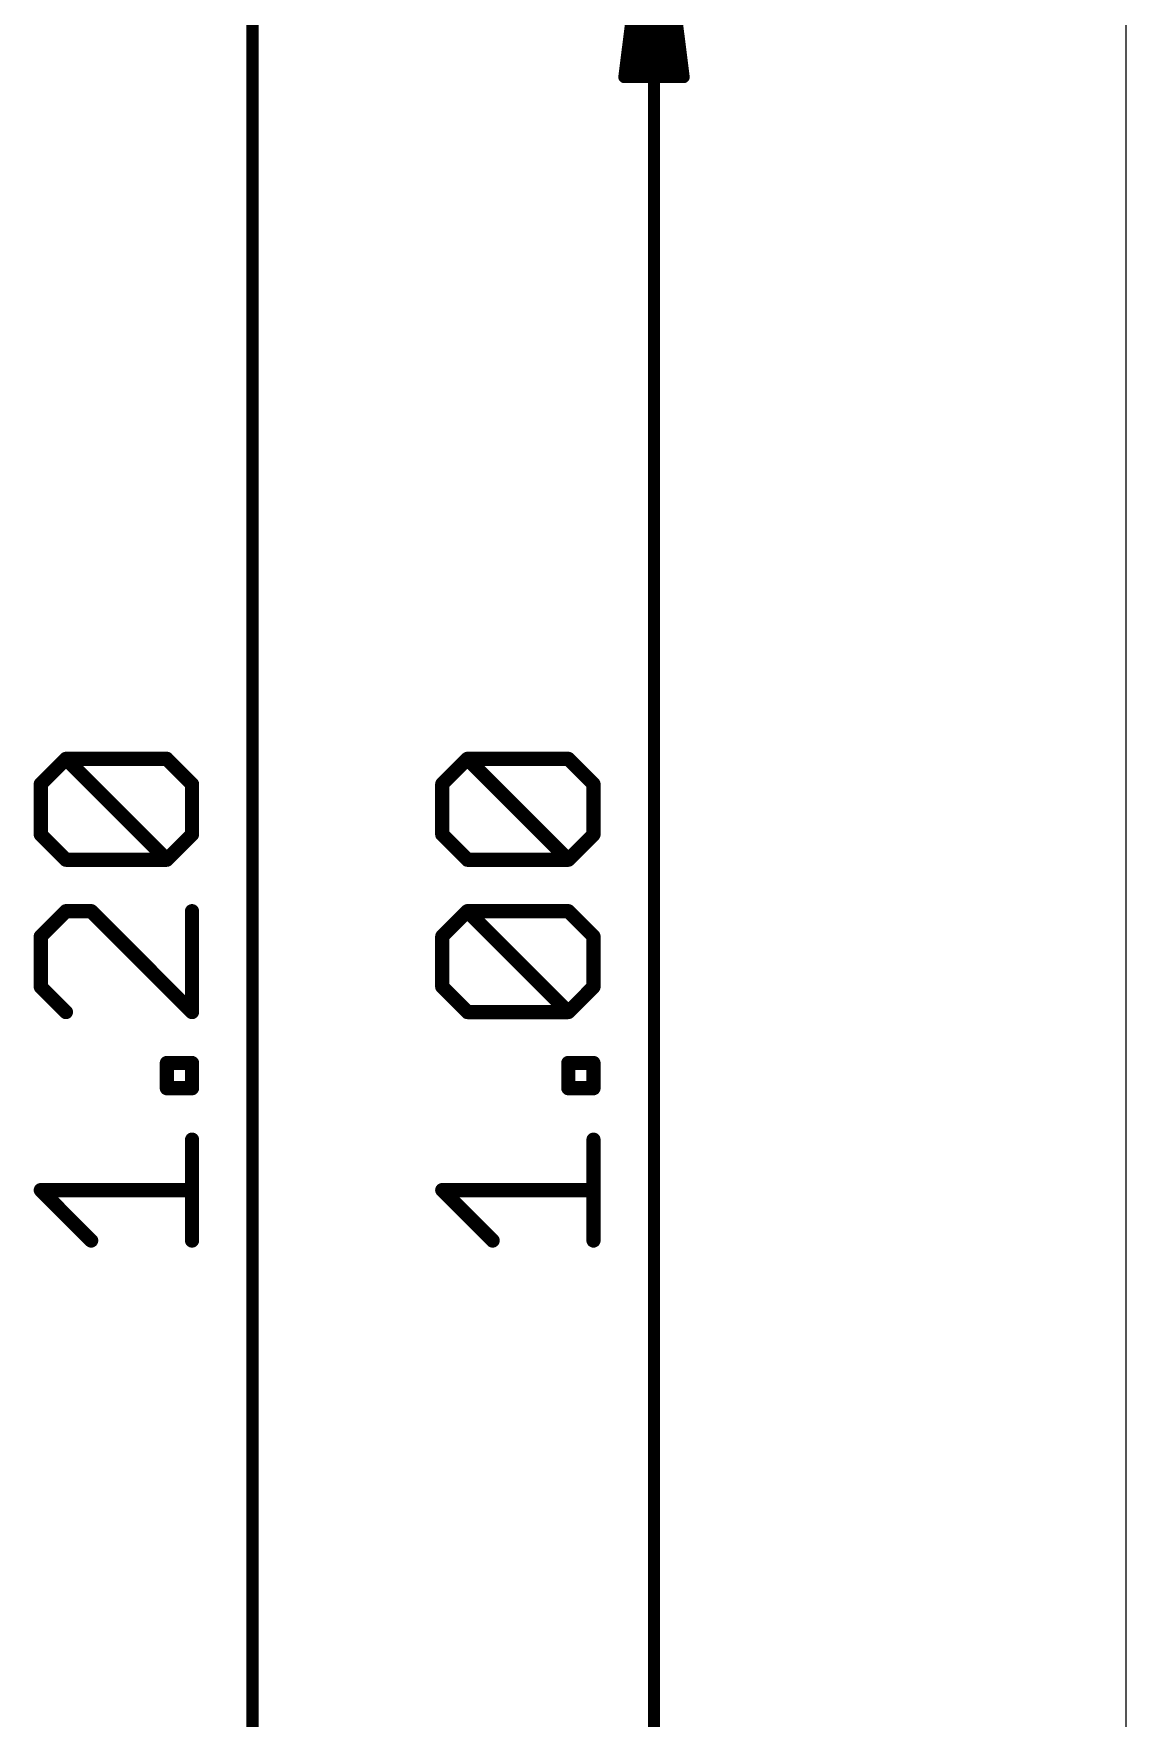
# Model space of a CAD drawing. Extents: x -11.8 to 18.1, y -9.3 to 37.4.
# Drawn here: x -11.75 to 0, y 7.7 to 25.81 of the extents above; entities that cross this region are included whole.
import ezdxf

# ---------------------------------------------------------------- set-up
doc = ezdxf.new("R2010")
doc.units = 0
doc.layers.add('20', color=53, linetype='CONTINUOUS')

msp = doc.modelspace()

# ---------------------------------------------------------------- linework, layer by layer
at = {"layer": '20'}
msp.add_line((0, 0), (0, 30.48), dxfattribs=at)
for points, const_width in [([(-9.398, 0.065), (-9.398, 30.415)], 0.13), ([(-5.08, 27.875), (-5.3992, 25.34)], 0.13), ([(-5.08, 27.875), (-5.34, 25.34)], 0.13), ([(-5.08, 27.875), (-5.21, 25.34)], 0.13), ([(-5.08, 2.605), (-5.08, 27.875)], 0.13), ([(-4.7608, 25.34), (-5.08, 27.875)], 0.13), ([(-4.95, 25.34), (-5.08, 27.875)], 0.13), ([(-4.82, 25.34), (-5.08, 27.875)], 0.13), ([(-5.3992, 25.34), (-4.7608, 25.34)], 0.13), ([(-11.6757, 17.7412), (-11.4045, 18.0124)], 0.1524), ([(-11.4045, 18.0124), (-10.3199, 18.0124)], 0.1524), ([(-10.3199, 16.9277), (-11.4045, 18.0124)], 0.1524), ([(-10.3199, 18.0124), (-10.0487, 17.7412)], 0.1524), ([(-7.3577, 17.7412), (-7.0865, 18.0124)], 0.1524), ([(-7.0865, 18.0124), (-6.0019, 18.0124)], 0.1524), ([(-6.0019, 16.9277), (-7.0865, 18.0124)], 0.1524), ([(-6.0019, 18.0124), (-5.7307, 17.7412)], 0.1524), ([(-11.6757, 17.1989), (-11.6757, 17.7412)], 0.1524), ([(-10.0487, 17.7412), (-10.0487, 17.1989)], 0.1524), ([(-7.3577, 17.1989), (-7.3577, 17.7412)], 0.1524), ([(-5.7307, 17.7412), (-5.7307, 17.1989)], 0.1524), ([(-11.4045, 16.9277), (-11.6757, 17.1989)], 0.1524), ([(-10.0487, 17.1989), (-10.3199, 16.9277)], 0.1524), ([(-7.0865, 16.9277), (-7.3577, 17.1989)], 0.1524), ([(-5.7307, 17.1989), (-6.0019, 16.9277)], 0.1524), ([(-10.3199, 16.9277), (-11.4045, 16.9277)], 0.1524), ([(-6.0019, 16.9277), (-7.0865, 16.9277)], 0.1524), ([(-11.4045, 16.3752), (-11.6757, 16.104)], 0.1524), ([(-11.1334, 16.3752), (-11.4045, 16.3752)], 0.1524), ([(-10.0487, 15.2905), (-11.1334, 16.3752)], 0.1524), ([(-10.0487, 16.3752), (-10.0487, 15.2905)], 0.1524), ([(-7.3577, 16.104), (-7.0865, 16.3752)], 0.1524), ([(-7.0865, 16.3752), (-6.0019, 16.3752)], 0.1524), ([(-6.0019, 15.2905), (-7.0865, 16.3752)], 0.1524), ([(-6.0019, 16.3752), (-5.7307, 16.104)], 0.1524), ([(-11.6757, 16.104), (-11.6757, 15.5617)], 0.1524), ([(-7.3577, 15.5617), (-7.3577, 16.104)], 0.1524), ([(-5.7307, 16.104), (-5.7307, 15.5617)], 0.1524), ([(-11.6757, 15.5617), (-11.4045, 15.2905)], 0.1524), ([(-7.0865, 15.2905), (-7.3577, 15.5617)], 0.1524), ([(-5.7307, 15.5617), (-6.0019, 15.2905)], 0.1524), ([(-6.0019, 15.2905), (-7.0865, 15.2905)], 0.1524), ([(-10.3199, 14.472), (-10.3199, 14.7431)], 0.1524), ([(-10.3199, 14.7431), (-10.0487, 14.7431)], 0.1524), ([(-10.0487, 14.7431), (-10.0487, 14.472)], 0.1524), ([(-6.0019, 14.472), (-6.0019, 14.7431)], 0.1524), ([(-6.0019, 14.7431), (-5.7307, 14.7431)], 0.1524), ([(-5.7307, 14.7431), (-5.7307, 14.472)], 0.1524), ([(-10.0487, 14.472), (-10.3199, 14.472)], 0.1524), ([(-5.7307, 14.472), (-6.0019, 14.472)], 0.1524), ([(-10.0487, 12.8348), (-10.0487, 13.9195)], 0.1524), ([(-5.7307, 12.8348), (-5.7307, 13.9195)], 0.1524), ([(-11.1334, 12.8348), (-11.6757, 13.3771)], 0.1524), ([(-11.6757, 13.3771), (-10.0487, 13.3771)], 0.1524), ([(-6.8154, 12.8348), (-7.3577, 13.3771)], 0.1524), ([(-7.3577, 13.3771), (-5.7307, 13.3771)], 0.1524)]:
    msp.add_lwpolyline(points, dxfattribs=dict(at, const_width=const_width))
for points, const_width in [([(-5.4315, 25.3441, 1), (-5.367, 25.3359)], 0.065), ([(-5.3992, 25.3725, 1), (-5.3992, 25.3075)], 0.065), ([(-5.3723, 25.3433, 1), (-5.3077, 25.3367)], 0.065), ([(-5.2425, 25.3417, 1), (-5.1775, 25.3383)], 0.065), ([(-4.9825, 25.3383, 1), (-4.9175, 25.3417)], 0.065), ([(-4.8523, 25.3367, 1), (-4.7877, 25.3433)], 0.065), ([(-4.793, 25.3359, 1), (-4.7285, 25.3441)], 0.065), ([(-4.7608, 25.3075, 1), (-4.7608, 25.3725)], 0.065), ([(-11.3776, 18.0393, 1), (-11.4315, 17.9854)], 0.0762), ([(-11.4045, 18.0505, 1), (-11.4045, 17.9743)], 0.0762), ([(-11.3776, 17.9854, 1), (-11.4315, 18.0393)], 0.0762), ([(-10.2929, 18.0393, 1), (-10.3468, 17.9854)], 0.0762), ([(-10.3199, 17.9743, 1), (-10.3199, 18.0505)], 0.0762), ([(-7.0596, 18.0393, 1), (-7.1135, 17.9854)], 0.0762), ([(-7.0865, 18.0505, 1), (-7.0865, 17.9743)], 0.0762), ([(-7.0596, 17.9854, 1), (-7.1135, 18.0393)], 0.0762), ([(-5.9749, 18.0393, 1), (-6.0288, 17.9854)], 0.0762), ([(-6.0019, 17.9743, 1), (-6.0019, 18.0505)], 0.0762), ([(-11.6376, 17.7412, 1), (-11.7138, 17.7412)], 0.0762), ([(-11.7026, 17.7681, 1), (-11.6487, 17.7143)], 0.0762), ([(-10.0106, 17.7412, 1), (-10.0868, 17.7412)], 0.0762), ([(-10.0756, 17.7143, 1), (-10.0218, 17.7681)], 0.0762), ([(-7.3196, 17.7412, 1), (-7.3958, 17.7412)], 0.0762), ([(-7.3846, 17.7681, 1), (-7.3307, 17.7143)], 0.0762), ([(-5.6926, 17.7412, 1), (-5.7688, 17.7412)], 0.0762), ([(-5.7576, 17.7143, 1), (-5.7038, 17.7681)], 0.0762), ([(-11.6487, 17.2258, 1), (-11.7026, 17.1719)], 0.0762), ([(-11.7138, 17.1989, 1), (-11.6376, 17.1989)], 0.0762), ([(-10.0868, 17.1989, 1), (-10.0106, 17.1989)], 0.0762), ([(-10.0218, 17.1719, 1), (-10.0756, 17.2258)], 0.0762), ([(-7.3307, 17.2258, 1), (-7.3846, 17.1719)], 0.0762), ([(-7.3958, 17.1989, 1), (-7.3196, 17.1989)], 0.0762), ([(-5.7688, 17.1989, 1), (-5.6926, 17.1989)], 0.0762), ([(-5.7038, 17.1719, 1), (-5.7576, 17.2258)], 0.0762), ([(-11.4045, 16.9658, 1), (-11.4045, 16.8896)], 0.0762), ([(-11.4315, 16.9008, 1), (-11.3776, 16.9546)], 0.0762), ([(-10.3468, 16.9546, 1), (-10.2929, 16.9008)], 0.0762), ([(-10.3468, 16.9008, 1), (-10.2929, 16.9546)], 0.0762), ([(-10.3199, 16.8896, 1), (-10.3199, 16.9658)], 0.0762), ([(-7.0865, 16.9658, 1), (-7.0865, 16.8896)], 0.0762), ([(-7.1135, 16.9008, 1), (-7.0596, 16.9546)], 0.0762), ([(-6.0288, 16.9546, 1), (-5.9749, 16.9008)], 0.0762), ([(-6.0288, 16.9008, 1), (-5.9749, 16.9546)], 0.0762), ([(-6.0019, 16.8896, 1), (-6.0019, 16.9658)], 0.0762), ([(-11.4045, 16.4133, 1), (-11.4045, 16.3371)], 0.0762), ([(-11.3776, 16.3483, 1), (-11.4315, 16.4021)], 0.0762), ([(-11.1064, 16.4021, 1), (-11.1603, 16.3483)], 0.0762), ([(-11.1334, 16.3371, 1), (-11.1334, 16.4133)], 0.0762), ([(-10.0106, 16.3752, 1), (-10.0868, 16.3752)], 0.0762), ([(-7.0865, 16.4133, 1), (-7.0865, 16.3371)], 0.0762), ([(-7.0596, 16.4021, 1), (-7.1135, 16.3483)], 0.0762), ([(-7.0596, 16.3483, 1), (-7.1135, 16.4021)], 0.0762), ([(-5.9749, 16.4021, 1), (-6.0288, 16.3483)], 0.0762), ([(-6.0019, 16.3371, 1), (-6.0019, 16.4133)], 0.0762), ([(-11.6376, 16.104, 1), (-11.7138, 16.104)], 0.0762), ([(-11.7026, 16.131, 1), (-11.6487, 16.0771)], 0.0762), ([(-7.3196, 16.104, 1), (-7.3958, 16.104)], 0.0762), ([(-7.3846, 16.131, 1), (-7.3307, 16.0771)], 0.0762), ([(-5.6926, 16.104, 1), (-5.7688, 16.104)], 0.0762), ([(-5.7576, 16.0771, 1), (-5.7038, 16.131)], 0.0762), ([(-11.7138, 15.5617, 1), (-11.6376, 15.5617)], 0.0762), ([(-11.6487, 15.5886, 1), (-11.7026, 15.5348)], 0.0762), ([(-7.3958, 15.5617, 1), (-7.3196, 15.5617)], 0.0762), ([(-7.3307, 15.5886, 1), (-7.3846, 15.5348)], 0.0762), ([(-5.7688, 15.5617, 1), (-5.6926, 15.5617)], 0.0762), ([(-5.7038, 15.5348, 1), (-5.7576, 15.5886)], 0.0762), ([(-11.4315, 15.2636, 1), (-11.3776, 15.3175)], 0.0762), ([(-10.0868, 15.2905, 1), (-10.0106, 15.2905)], 0.0762), ([(-10.0756, 15.2636, 1), (-10.0218, 15.3175)], 0.0762), ([(-7.0865, 15.3286, 1), (-7.0865, 15.2524)], 0.0762), ([(-7.1135, 15.2636, 1), (-7.0596, 15.3175)], 0.0762), ([(-6.0288, 15.3175, 1), (-5.9749, 15.2636)], 0.0762), ([(-6.0288, 15.2636, 1), (-5.9749, 15.3175)], 0.0762), ([(-6.0019, 15.2524, 1), (-6.0019, 15.3286)], 0.0762), ([(-10.2818, 14.7431, 1), (-10.358, 14.7431)], 0.0762), ([(-10.3199, 14.7812, 1), (-10.3199, 14.705)], 0.0762), ([(-10.0106, 14.7431, 1), (-10.0868, 14.7431)], 0.0762), ([(-10.0487, 14.705, 1), (-10.0487, 14.7812)], 0.0762), ([(-5.9638, 14.7431, 1), (-6.04, 14.7431)], 0.0762), ([(-6.0019, 14.7812, 1), (-6.0019, 14.705)], 0.0762), ([(-5.6926, 14.7431, 1), (-5.7688, 14.7431)], 0.0762), ([(-5.7307, 14.705, 1), (-5.7307, 14.7812)], 0.0762), ([(-10.3199, 14.5101, 1), (-10.3199, 14.4339)], 0.0762), ([(-10.358, 14.472, 1), (-10.2818, 14.472)], 0.0762), ([(-10.0868, 14.472, 1), (-10.0106, 14.472)], 0.0762), ([(-10.0487, 14.4339, 1), (-10.0487, 14.5101)], 0.0762), ([(-6.0019, 14.5101, 1), (-6.0019, 14.4339)], 0.0762), ([(-6.04, 14.472, 1), (-5.9638, 14.472)], 0.0762), ([(-5.7688, 14.472, 1), (-5.6926, 14.472)], 0.0762), ([(-5.7307, 14.4339, 1), (-5.7307, 14.5101)], 0.0762), ([(-10.0106, 13.9195, 1), (-10.0868, 13.9195)], 0.0762), ([(-5.6926, 13.9195, 1), (-5.7688, 13.9195)], 0.0762), ([(-11.6487, 13.4041, 1), (-11.7026, 13.3502)], 0.0762), ([(-11.6757, 13.4152, 1), (-11.6757, 13.339)], 0.0762), ([(-10.0487, 13.339, 1), (-10.0487, 13.4152)], 0.0762), ([(-7.3307, 13.4041, 1), (-7.3846, 13.3502)], 0.0762), ([(-7.3577, 13.4152, 1), (-7.3577, 13.339)], 0.0762), ([(-5.7307, 13.339, 1), (-5.7307, 13.4152)], 0.0762), ([(-11.1603, 12.8079, 1), (-11.1064, 12.8618)], 0.0762), ([(-10.0868, 12.8348, 1), (-10.0106, 12.8348)], 0.0762), ([(-6.8423, 12.8079, 1), (-6.7884, 12.8618)], 0.0762), ([(-5.7688, 12.8348, 1), (-5.6926, 12.8348)], 0.0762)]:
    msp.add_lwpolyline(points, format="xyb", dxfattribs=dict(at, const_width=const_width))

doc.saveas('drawing.dxf')
